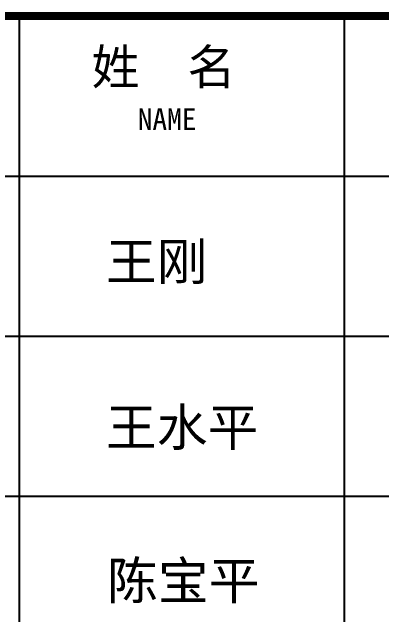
# Model space of a CAD drawing. Extents: x -522490 to 417652, y 450811 to 1108047.
# Drawn here: x 398159 to 400125, y 841837 to 845039 of the extents above; entities that cross this region are included whole.
import ezdxf

# ---------------------------------------------------------------- set-up
doc = ezdxf.new("R2010")
doc.units = 0
doc.header["$LTSCALE"] = 1000
doc.header["$MEASUREMENT"] = 0
doc.layers.add('PUB_TEXT', color=7, linetype='Continuous')
doc.layers.add('PUB_TITLE', color=4, linetype='Continuous')
doc.styles.add('TQ', font='')
doc.styles.get('TQ').set_extended_font_data('SimSun')

msp = doc.modelspace()

# ---------------------------------------------------------------- linework, layer by layer
at = {"layer": 'PUB_TITLE'}
for p, q in [((398199.5, 839067.8), (398199.5, 845017.8)), ((399925, 839067.8), (399925, 845017.8)), ((396142.5, 844167.8), (401752.5, 844167.8)), ((396142.5, 843317.8), (401752.5, 843317.8)), ((396142.5, 842467.8), (401752.5, 842467.8))]:
    msp.add_line(p, q, dxfattribs=at)
at = {"layer": 'PUB_TITLE', "lineweight": 40, "const_width": 42.5}
msp.add_lwpolyline([(396142.5, 845017.8), (401752.5, 845017.8)], dxfattribs=at)

# ---------------------------------------------------------------- texts
at = {"layer": 'PUB_TEXT', "style": 'TQ'}
for s, p in [('王刚', (398657.9, 843614.4)), ('王水平', (398657.9, 842734.6)), ('陈宝平', (398664, 841919.9))]:
    msp.add_text(s, height=198, dxfattribs=at).set_placement(p)
at = {"layer": 'PUB_TEXT', "attachment_point": 1, "style": 'TQ'}
for s, insert, char_height, width in [('姓  名', (398582.2, 844840.9), 187, 1162.485), ('NAME', (398827.2, 844527.9), 114.75, 2399.55)]:
    msp.add_mtext(s, dxfattribs=dict(at, insert=insert, char_height=char_height, width=width))

doc.saveas('drawing.dxf')
